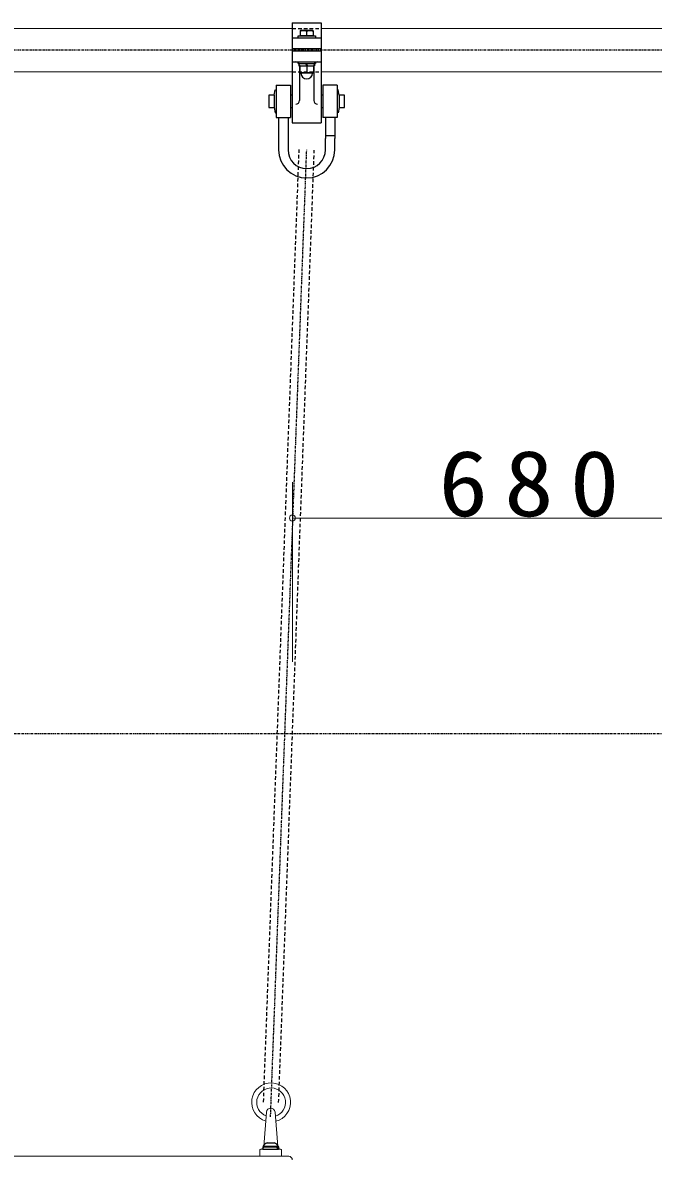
# Model space of a CAD drawing. Units: millimetres, scale not verified. Extents: x -35408 to 50, y -49934 to 13350.
# Drawn here: x -14050 to -13173, y 3313 to 4888 of the extents above; entities that cross this region are included whole.
import ezdxf

# ---------------------------------------------------------------- set-up
doc = ezdxf.new("R2010")
doc.units = ezdxf.units.MM
doc.linetypes.add('USER2', pattern=[6, 3, -1, 1, -1])
doc.linetypes.add('USER4', pattern=[8, 5, -3])
doc.layers.add('線', color=2, linetype='Continuous', lineweight=25)
doc.layers.add('補助', color=2, linetype='Continuous', lineweight=25)
doc.styles.add('ＭＳ ゴシック', font='')
doc.styles.get('ＭＳ ゴシック').set_extended_font_data('MS Gothic')

# ---------------------------------------------------------------- blocks, each defined once
blk = doc.blocks.new('dimension_origin')
at = {"color": 0, "linetype": 'Continuous', "lineweight": -2}
blk.add_circle((0, 0), 1.25, dxfattribs=at)

msp = doc.modelspace()

# ---------------------------------------------------------------- linework, layer by layer
at = {"layer": '線'}
for p, q in [((-13675, 4888.25), (-13635, 4888.25)), ((-13675, 4888.25), (-13675, 4749)), ((-13635, 4888.25), (-13635, 4749)), ((-13675, 4867.25), (-13635, 4867.25)), ((-13667, 4869.75), (-13643, 4869.75)), ((-13667, 4867.25), (-13667, 4869.75)), ((-13667, 4867.25), (-13643, 4867.25)), ((-13664, 4876.75), (-13663.5, 4877.25)), ((-13664, 4876.75), (-13664, 4869.75)), ((-13646, 4869.75), (-13664, 4869.75)), ((-13646.5, 4877.25), (-13663.5, 4877.25)), ((-13655, 4869.75), (-13655, 4876.113)), ((-13646, 4876.75), (-13646.5, 4877.25)), ((-13646, 4876.75), (-13646, 4869.75)), ((-13643, 4869.75), (-13643, 4867.25)), ((-13675, 4852.25), (-13635, 4852.25)), ((-13675, 4849), (-13635, 4849)), ((-13675, 4834), (-13635, 4834)), ((-13667, 4834), (-13643, 4834)), ((-13667, 4831.5), (-13667, 4834)), ((-13667, 4831.5), (-13643, 4831.5)), ((-13665.75, 4831.5), (-13644.25, 4831.5)), ((-13665.75, 4831.5), (-13665.75, 4828.5)), ((-13665.75, 4828.5), (-13644.25, 4828.5)), ((-13665, 4829), (-13665, 4780.084)), ((-13664.5, 4828.5), (-13664.5, 4818.789)), ((-13664.5, 4828.5), (-13645.5, 4828.5)), ((-13655.167, 4828.5), (-13655.971, 4831.5)), ((-13655, 4828.5), (-13655, 4819.637)), ((-13654.029, 4828.5), (-13654.833, 4831.5)), ((-13645.5, 4828.5), (-13645.5, 4818.789)), ((-13645, 4829), (-13645, 4780.084)), ((-13644.25, 4831.5), (-13644.25, 4828.5)), ((-13643, 4834), (-13643, 4831.5)), ((-13664.5, 4818.789), (-13664, 4818.5)), ((-13664, 4818.5), (-13646, 4818.5)), ((-13663, 4818), (-13663, 4818.5)), ((-13647, 4818), (-13647, 4818.5)), ((-13645.5, 4818.789), (-13646, 4818.5)), ((-13700.258, 4787.481), (-13698.724, 4794.852)), ((-13698.724, 4794.852), (-13697.5, 4794.598)), ((-13697.5, 4801.5), (-13677.5, 4801.5)), ((-13697.5, 4801.5), (-13697.5, 4756.5)), ((-13697.5, 4794.598), (-13697.5, 4763.402)), ((-13677.5, 4801.5), (-13677.5, 4756.5)), ((-13612.5, 4801.5), (-13632.5, 4801.5)), ((-13632.5, 4801.5), (-13632.5, 4756.5)), ((-13612.5, 4801.5), (-13612.5, 4756.5)), ((-13611.276, 4794.852), (-13612.5, 4794.598)), ((-13612.5, 4794.598), (-13612.5, 4763.402)), ((-13609.742, 4787.481), (-13611.276, 4794.852)), ((-13700.259, 4787.5), (-13707.5, 4787.5)), ((-13707.5, 4787.5), (-13707.5, 4770.5)), ((-13700.258, 4787.481), (-13700.258, 4770.519)), ((-13675, 4787.5), (-13677.5, 4787.5)), ((-13632.5, 4787.5), (-13635.011, 4787.5)), ((-13602.5, 4787.5), (-13609.744, 4787.5)), ((-13609.742, 4787.481), (-13609.742, 4770.519)), ((-13602.5, 4770.5), (-13602.5, 4787.5)), ((-13707.5, 4770.5), (-13700.259, 4770.5)), ((-13700.258, 4770.519), (-13698.724, 4763.148)), ((-13698.724, 4763.148), (-13697.5, 4763.402)), ((-13677.5, 4770.5), (-13675, 4770.5)), ((-13635.011, 4770.5), (-13632.5, 4770.5)), ((-13611.276, 4763.148), (-13612.5, 4763.402)), ((-13609.742, 4770.519), (-13611.276, 4763.148)), ((-13609.744, 4770.5), (-13602.5, 4770.5)), ((-13697.5, 4756.5), (-13677.5, 4756.5)), ((-13694, 4756.5), (-13694, 4711.5)), ((-13681, 4756.5), (-13681, 4711.5)), ((-13675, 4749), (-13635, 4749)), ((-13612.5, 4756.5), (-13632.5, 4756.5)), ((-13629, 4756.5), (-13629, 4727.5)), ((-13616, 4756.5), (-13616, 4727.5)), ((-13629, 4731.5), (-13616, 4731.5)), ((-13629, 4711.5), (-13629, 4727.5)), ((-13616, 4711.5), (-13616, 4727.5)), ((-13715.75, 3326.102), (-13694.25, 3326.102)), ((-13715.75, 3326.102), (-13715.75, 3323.102)), ((-13715.5, 3327.102), (-13715.5, 3326.102)), ((-13715.5, 3327.102), (-13694.5, 3327.102)), ((-13715.5, 3326.102), (-13694.5, 3326.102)), ((-13710, 3331.902), (-13700, 3331.902)), ((-13695.389, 3323.102), (-13696.192, 3326.102)), ((-13694.25, 3323.102), (-13695.054, 3326.102)), ((-13694.5, 3327.102), (-13694.5, 3326.102)), ((-13694.25, 3326.102), (-13694.25, 3323.102)), ((-13715.75, 3323.102), (-13694.25, 3323.102))]:
    msp.add_line(p, q, dxfattribs=at)
at = {"layer": '線', "color": 7, "lineweight": 13}
for p, q in [((-13675, 4880.25), (-14125, 4880.25)), ((-13035, 4880.25), (-13635, 4880.25)), ((-13675, 4819.75), (-14125, 4819.75)), ((-13035, 4819.75), (-13635, 4819.75)), ((-13714.712, 3326.791), (-13710.982, 3374.569)), ((-13695.288, 3326.791), (-13699.018, 3374.569)), ((-14120, 3313.102), (-13680, 3313.102)), ((-13720, 3314.302), (-13720, 3321.902)), ((-13718.8, 3323.102), (-13691.2, 3323.102)), ((-13718.8, 3313.102), (-13691.2, 3313.102)), ((-13690, 3314.302), (-13690, 3321.902))]:
    msp.add_line(p, q, dxfattribs=at)
at = {"layer": '線', "color": 4, "linetype": 'USER4'}
for p, q in [((-13675, 4880.25), (-13635, 4880.25)), ((-13675, 4819.75), (-13635, 4819.75)), ((-13714.969, 3388.485), (-13665.493, 4711.892)), ((-13693.984, 3387.7), (-13644.507, 4711.108))]:
    msp.add_line(p, q, dxfattribs=at)
at = {"layer": '線', "linetype": 'USER4'}
for p, q in [((-13661, 4852.25), (-13661, 4849)), ((-13649, 4852.25), (-13649, 4849))]:
    msp.add_line(p, q, dxfattribs=at)
at = {"layer": '線', "color": 20, "linetype": 'USER2'}
for p, q in [((-12020, 4850), (-14825, 4850)), ((-13705.224, 3368.106), (-13655, 4711.5)), ((-11875.327, 3900), (-17774.673, 3900))]:
    msp.add_line(p, q, dxfattribs=at)
at = {"layer": '線'}
for centre, radius, start, end in [((-13659.5, 4864.641), 12.323, 68.58229, 111.41755), ((-13650.5, 4864.641), 12.323, 68.58243, 111.41757), ((-13670, 4829), 5, 0, 90), ((-13640, 4829), 5, 90, 180), ((-13659.75, 4832.508), 13.72, 249.74445, 290.25555), ((-13655, 4818), 8, 180, 0), ((-13650.25, 4832.508), 13.72, 249.74445, 290.25555), ((-13670, 4780.084), 5, 270, 0), ((-13640, 4780.084), 5, 180, 270), ((-13655, 4711.5), 39, 180, 0), ((-13655, 4711.5), 26, 180, 0), ((-13705, 3320.622), 12.339, 113.90552, 148.31866), ((-13705, 3320.622), 12.339, 31.68134, 66.09448)]:
    msp.add_arc(centre, radius, start, end, dxfattribs=at)
at = {"layer": '線', "color": 7, "lineweight": 13}
for centre, radius, start, end in [((-13704.477, 3388.092), 27, 87.85894, 253.92842), ((-13704.477, 3388.092), 20, 87.85894, 249.77479), ((-13704.477, 3388.092), 20, 287.14271, 87.85894), ((-13704.477, 3388.092), 27, 283.82077, 87.85894), ((-13705, 3374.102), 6, 4.46422, 175.53578), ((-13718.7, 3327.102), 4, 270, 355.53578), ((-13691.3, 3327.102), 4, 184.46422, 270), ((-13718.8, 3321.902), 1.2, 90, 180), ((-13718.8, 3314.302), 1.2, 180, 270), ((-13691.2, 3321.902), 1.2, 0, 90), ((-13691.2, 3314.302), 1.2, 270, 0), ((-13680, 3308.102), 5, 0, 90)]:
    msp.add_arc(centre, radius, start, end, dxfattribs=at)
at = {"layer": '補助', "lineweight": 13}
for p, q in [((-13674.831, 4000), (-13674.831, 4250)), ((-13674.831, 4200), (-12995.168, 4200))]:
    msp.add_line(p, q, dxfattribs=at)

# ---------------------------------------------------------------- block references
at = {"layer": '補助', "lineweight": 13, "xscale": 3.33, "yscale": 3.33}
msp.add_blockref('dimension_origin', (-13674.831, 4200), dxfattribs=at)

# ---------------------------------------------------------------- texts
at = {"layer": '補助', "insert": (-13335, 4201), "char_height": 91.64, "attachment_point": 8, "style": 'ＭＳ ゴシック'}
msp.add_mtext('\\T1.33;\\W1.1;680', dxfattribs=at)

doc.saveas('drawing.dxf')
